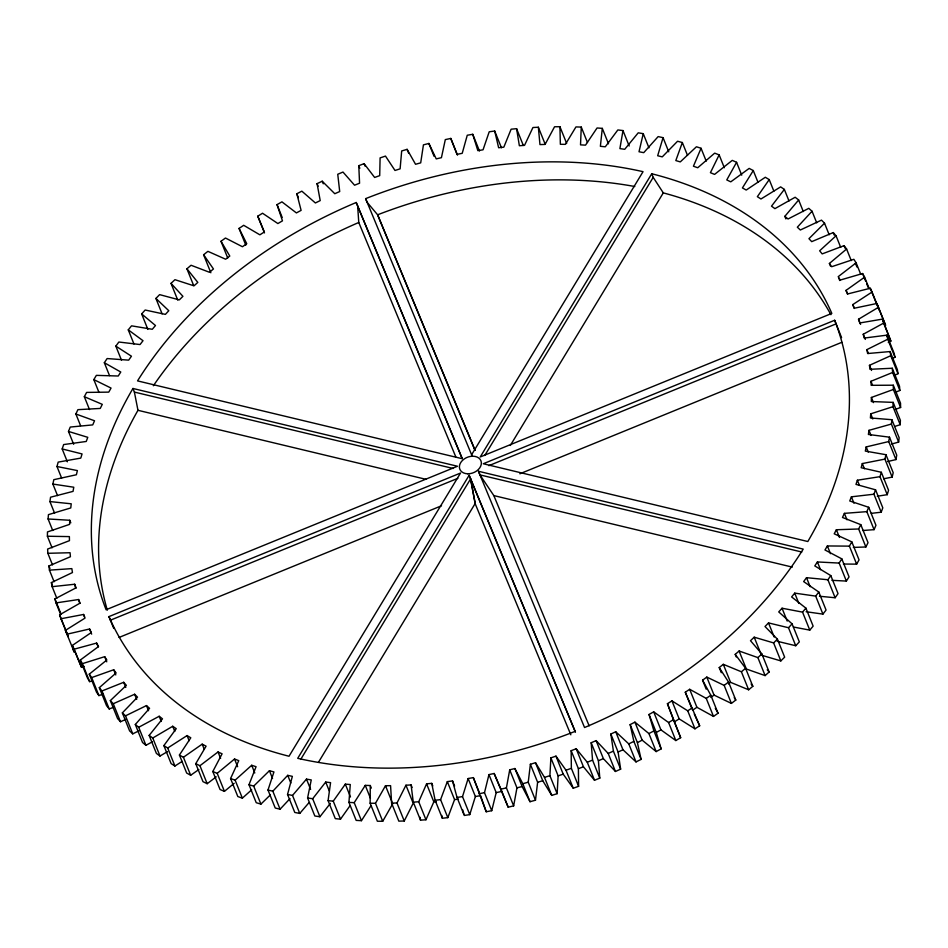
<?xml version="1.0" encoding="UTF-8"?>
<svg xmlns="http://www.w3.org/2000/svg" width="948" height="948" viewBox="0 0 948 948"><rect width="100%" height="100%" fill="white"/><g stroke="black" fill="none" stroke-linecap="round" stroke-linejoin="round"><path stroke-width="1.42" d="M392.733 803.726L382.719 821.288L377.375 821.229L370.135 803.217L370.289 785.525L365.264 785.359L354.208 802.672L361.449 820.684L356.175 820.387L348.935 802.387L350.274 784.529L345.321 784.138L333.258 801.155L340.498 819.167L335.308 818.645L328.079 800.645L330.579 782.657L325.709 782.053L312.674 798.737L319.914 816.749L330.342 803.394M52.057 547.814L47.4 536.236L47.471 531.935L69.571 524.374L69.761 520.274L48.087 518.971L48.443 514.634L70.768 507.938L71.23 503.803L49.924 501.575L50.564 497.202L73.043 491.384L73.778 487.225L52.887 484.061L53.811 479.676L76.385 474.758L77.392 470.587L56.975 466.511L58.184 462.114L80.793 458.097L82.061 453.938L62.189 448.949L63.658 444.565L86.244 441.472L87.773 437.324L68.493 431.435L70.235 427.062L92.738 424.894L94.527 420.77L75.876 414.003L77.89 409.666L100.251 408.434L102.289 404.346L84.336 396.714L86.612 392.413L108.759 392.128L111.046 388.076L93.828 379.603L96.364 375.361L118.251 376.012L120.775 372.019L104.339 362.729L107.112 358.557L128.679 360.145L131.44 356.211L115.834 346.139L118.856 342.027L140.043 344.551L143.018 340.699L128.276 329.857L131.535 325.839L152.284 329.288L155.484 325.519L141.655 313.942L145.139 310.02L165.39 314.381L168.791 310.719L155.91 298.43L159.608 294.627L179.314 299.888L182.917 296.333L171.019 283.369L174.93 279.684L194.02 285.846L197.812 282.409L186.934 268.805L191.034 265.25L209.472 272.277L213.454 268.971L203.607 254.763L207.896 251.339L225.636 259.231L229.783 256.055L221.014 241.29L225.47 238.019L242.451 246.741L246.753 243.707L239.074 228.421L243.695 225.304L259.882 234.831L264.338 231.952L257.773 216.191L262.537 213.241L277.882 223.55L282.468 220.837L277.041 204.626L281.935 201.853L296.404 212.921L301.108 210.373L296.831 193.771L301.843 191.164L315.388 202.967L320.211 200.597L317.082 183.639L322.213 181.222L334.798 193.724L339.704 191.532L337.749 174.266L342.975 172.05L354.564 185.216L359.565 183.201L358.782 165.687L364.079 163.66L374.65 177.454L379.71 175.629L380.101 157.901L385.481 156.088L394.996 170.462L400.115 168.839L401.679 150.957L407.095 149.346L415.544 164.277L420.699 162.855L423.436 144.854L428.887 143.456L436.234 158.897L441.424 157.676L445.311 139.605L450.798 138.432L457.517 155.152M450.798 138.432L457.019 154.334L462.221 153.327L467.257 135.244L472.756 134.296L477.839 150.625L483.042 149.82L489.215 131.772L494.702 131.037L498.636 147.746L503.826 147.165L511.126 129.189L516.589 128.691L519.362 145.731L524.528 145.364L532.93 127.518L538.357 127.245L539.957 144.582L545.076 144.428L554.556 126.759L559.924 126.712L560.363 144.297L565.423 144.357L575.957 126.913L581.266 127.091L580.52 144.866L585.52 145.151L597.074 127.968L602.3 128.371L600.38 146.3L605.298 146.798L617.847 129.935L622.99 130.575L619.897 148.599L624.72 149.31L638.229 132.815L643.254 133.668L639.011 151.751L643.728 152.664L658.161 136.583L663.055 137.661L657.675 155.745L662.261 156.87L677.571 141.24L682.347 142.532L675.817 160.567L680.273 161.907L696.436 146.762L701.058 148.279L693.426 166.22L697.728 167.76L714.685 153.149L719.153 154.88L710.419 172.678L714.567 174.408L732.283 160.366L736.572 162.309L726.772 179.919L730.754 181.85L749.169 168.412L753.281 170.557L742.426 187.929L746.23 190.05L765.309 177.264L769.219 179.599L757.357 196.686L760.96 198.985L780.642 186.886L784.351 189.41L771.506 206.166L774.919 208.643L795.147 197.255L798.643 199.969L784.849 216.345L788.049 218.988L808.774 208.347L812.045 211.238L797.339 227.188L800.325 230.008L821.489 220.137L824.523 223.183L808.952 238.683L811.713 241.645L833.268 232.58L836.053 235.791L819.653 250.782L822.177 253.898L844.052 245.651L846.6 249.016L829.405 263.461L831.692 266.708L853.84 259.314L856.127 262.821L838.198 276.674L840.236 280.063L862.597 273.534L864.612 277.172L845.995 290.408L847.785 293.916L870.288 288.263L872.042 292.031L852.773 304.604L854.314 308.219L876.9 303.479L878.381 307.353L858.533 319.239L859.8 322.96L882.422 319.121L883.631 323.102L863.237 334.265L864.244 338.069L886.83 335.165L887.755 339.23L866.887 349.634L867.633 353.533L890.113 351.554L890.753 355.701L869.47 365.324L869.944 369.293L892.269 368.251L892.625 372.469L870.963 381.286L871.176 385.315L893.289 385.208L893.36 389.474L871.39 397.461L871.331 401.537L893.158 402.379L900.399 420.379L900.197 424.704L894.639 426.481M900.197 424.704L892.957 406.692L893.158 402.379M382.719 821.288L375.479 803.288L385.492 785.714L390.588 785.667L391.595 803.134L398.835 821.146L404.239 820.98L396.999 802.98L405.945 785.217L411.088 784.944L413.281 802.15L420.509 820.15L425.96 819.771L418.72 801.759L426.576 783.842L431.755 783.368L435.108 800.254L442.349 818.254L447.823 817.638L440.583 799.638L447.326 781.614L452.528 780.927L457.031 797.446L464.271 815.458L469.758 814.616L462.517 796.604L468.134 778.533L473.336 777.621L486.229 811.761L491.728 810.694L484.487 792.682L488.955 774.599L494.145 773.485L508.175 807.175L513.65 805.883L506.41 787.883L509.716 769.835L514.894 768.52L522.135 786.532L530.027 801.712L535.478 800.219L528.237 782.207L530.382 764.254L535.525 762.737L542.766 780.737L551.748 795.396L557.14 793.677L549.899 775.677L550.883 757.867L555.966 756.137L566.015 770.226L573.256 788.238L578.6 786.319L578.399 768.686L571.158 750.686L576.194 748.766L587.274 762.239L594.514 780.251L599.788 778.13L598.413 760.734L591.173 742.734L596.126 740.625L608.213 753.459L615.453 771.471L620.632 769.148L618.096 752.037L610.856 734.036L615.726 731.749L628.785 743.896L636.025 761.908L641.109 759.395L637.4 742.616L630.159 724.604L634.923 722.139L648.93 733.586L656.17 751.586L661.135 748.896L656.277 732.496L649.036 714.484L653.682 711.841L668.601 722.542L675.829 740.554L680.664 737.686L667.428 703.689L671.954 700.88L687.727 710.81L694.967 728.822L699.66 725.789L685.297 692.241L689.67 689.291L706.26 698.415L713.5 716.427L718.039 713.228L710.799 695.216L702.575 680.19L706.805 677.085L724.165 685.392L731.406 703.404L735.778 700.051L728.538 682.05L719.236 667.558L723.3 664.311L741.395 671.777L748.636 689.789L752.831 686.293L745.59 668.281L735.221 654.381L739.108 651.003L757.879 657.604L765.119 675.604L769.124 671.978L761.884 653.978L750.496 640.694L754.193 637.186L773.604 642.91L780.844 660.91L784.648 657.165L777.407 639.153L765.012 626.521L768.52 622.919L788.499 627.73L795.739 645.742L799.33 641.879L792.09 623.867L778.735 611.922L782.041 608.213L802.541 612.124L809.782 630.124L813.147 626.154L805.919 608.154L791.627 596.932L794.72 593.128L815.683 596.114L822.923 614.114L806.144 611.733M557.14 793.677L558.123 775.867L550.883 757.867M892.957 406.692L870.738 413.826L870.406 417.95L891.902 419.715L899.142 437.715L898.645 442.076L891.641 444.031M898.645 442.076L891.404 424.064L891.902 419.715M535.478 800.219L537.623 782.266L530.382 764.254M891.404 424.064L868.996 430.333L868.392 434.468L889.497 437.17L896.737 455.182L895.967 459.567L887.506 461.581M895.967 459.567L888.726 441.555L889.497 437.17M513.65 805.883L516.956 787.847L509.716 769.835M319.914 816.749L314.831 816.003L307.59 797.991L311.252 779.931L306.488 779.114L292.517 795.419L287.54 794.448L292.363 776.365L287.718 775.334L272.834 791.201L268 790.016L273.948 771.945L269.433 770.712L253.685 786.117L248.992 784.707L256.067 766.707L251.694 765.273L235.128 780.157L230.577 778.533L238.766 760.652L234.535 759.016L217.199 773.343L212.814 771.518L222.093 753.802L218.016 751.965L199.945 765.711L195.75 763.673L206.083 746.171L202.185 744.144L183.426 757.262L179.421 755.023L190.785 737.793L187.076 735.577L167.689 748.019L163.874 745.59L176.233 728.668L172.726 726.275L152.758 738.018L149.156 735.411L162.487 718.833L159.181 716.273L138.692 727.282L135.315 724.485L149.571 708.322L146.466 705.585L125.515 715.847L122.363 712.872L137.507 697.147L134.64 694.256L113.262 703.724L110.347 700.596L126.357 685.345L123.702 682.299L101.981 690.962L99.315 687.667L116.118 672.95L113.713 669.762L91.683 677.583L89.278 674.158L106.84 659.998L104.683 656.68L82.417 663.647L80.26 660.069L98.545 646.524L96.625 643.076L74.193 649.167L72.309 645.458L91.257 632.553L89.586 628.986L67.035 634.188L65.412 630.373L84.988 618.132L83.578 614.458L60.968 618.748L59.617 614.825L79.751 603.295L78.613 599.527L56.003 602.904L54.937 598.887L75.567 588.092L74.691 584.241L52.152 586.682L51.37 582.582L72.451 572.556L71.847 568.622L49.438 570.139L48.929 565.956L70.413 556.725L70.069 552.731L47.85 553.3L47.625 549.058L69.453 540.656L69.382 536.604L47.4 536.236M888.726 441.555L866.188 446.923L865.323 451.082L885.965 454.708L893.206 472.72L892.151 477.105L883.678 478.787M892.151 477.105L884.911 459.105L885.965 454.708M491.728 810.694L496.195 792.611L488.955 774.599M884.911 459.105L862.313 463.572L861.175 467.731L881.32 472.282L888.56 490.282L887.221 494.678L877.327 496.231M887.221 494.678L879.981 476.666L881.32 472.282M469.758 814.616L475.375 796.533L468.134 778.533M879.981 476.666L857.371 480.221L855.973 484.381L875.561 489.82L882.801 507.832L881.19 512.204L871.319 513.354M881.19 512.204L873.949 494.204L875.561 489.82M447.823 817.638L454.566 799.614L447.326 781.614M873.949 494.204L851.399 496.823L849.74 500.971L868.712 507.299L875.952 525.311L874.068 529.659L862.858 530.513M874.068 529.659L866.839 511.647L868.712 507.299M425.96 819.771L433.817 801.854L426.576 783.842M866.839 511.647L844.395 513.354L842.488 517.466L860.796 524.659L868.036 542.671L865.88 546.984L853.354 547.411M865.88 546.984L858.651 528.984L860.796 524.659M404.239 820.98L413.186 803.217L405.945 785.217M858.651 528.984L836.373 529.742L834.216 533.807L851.814 541.865L859.054 559.877L856.648 564.143L843.436 564.036M856.648 564.143L849.408 546.131L851.814 541.865M849.408 546.131L827.379 545.953L824.973 549.982L841.812 558.858L849.053 576.87L846.386 581.077L831.906 580.33M471.63 454.708L643.04 171.671A391.986 286.213 -21.9 0 0 365.632 198.642L367.077 202.244L377.612 214.793L475.019 450.122M469.13 475.292L297.719 758.329A391.986 286.213 -21.9 0 0 575.128 731.358L469.13 475.292L575.448 732.235M651.738 173.757L480.233 456.972L831.823 313.397A391.986 286.213 -21.9 0 0 651.738 173.757L653.196 177.359L663.292 192.882A391.986 286.213 -21.9 0 1 830.898 314.689M300.706 759.407L470.587 478.894L475.209 503.447L318.528 762.168M484.736 455.514L653.196 177.359M510.32 445.465L663.292 192.882M846.386 581.077L839.158 563.076L841.812 558.858M361.449 820.684L370.917 805.836M839.158 563.076L817.413 561.951L814.782 565.92L830.804 575.602L838.044 593.614L835.141 597.75L819.463 596.245M835.141 597.75L827.9 579.749L830.804 575.602M340.498 819.167L350.144 805.551M827.9 579.749L806.523 577.688L803.655 581.586L818.823 592.05L826.064 610.062L822.923 614.114M815.683 596.114L818.823 592.05M802.541 612.124L805.919 608.154M287.54 794.448L294.781 812.46L299.758 813.42L309.072 802.565M788.499 627.73L792.09 623.867M268 790.016L275.228 808.016L280.075 809.213L289.993 798.631M773.604 642.91L777.407 639.153M248.992 784.707L256.233 802.707L260.925 804.117L270.37 794.886M757.879 657.604L761.884 653.978M230.577 778.533L237.818 796.533L242.368 798.157L251.682 789.791M741.395 671.777L745.59 668.281M212.814 771.518L220.054 789.518L224.439 791.355L234.192 783.297M728.502 683.946L730.541 682.323L748.636 689.789M724.165 685.392L728.538 682.05M195.75 763.673L202.991 781.673L207.185 783.712L216.227 776.85M710.87 697.42L714.045 695.097L731.406 703.404M706.26 698.415L710.799 695.216M179.421 755.023L186.661 773.035L190.667 775.263L198.879 769.527M692.538 710.253L696.91 707.291L713.5 716.427M687.727 710.81L692.419 707.777M163.874 745.59L171.114 763.602L174.93 766.031L182.194 761.363M674.668 721.689L679.183 718.892L694.967 728.822M668.601 722.542L673.424 719.674L667.428 703.689M149.156 735.411L156.396 753.411L159.999 756.03L167.488 751.622M656.277 732.496L660.922 729.853L675.829 740.554M888.312 342.501L890.859 341.102L882.422 319.121M648.93 733.586L653.895 730.896L649.036 714.484M135.315 724.485L142.544 742.497L145.933 745.294L152.332 741.846M637.4 742.616L642.163 740.151L656.17 751.586M892.388 358.534L894.995 357.242L894.071 353.166L886.83 335.165M628.785 743.896L633.868 741.383L630.159 724.604M122.363 712.872L129.603 730.884L132.756 733.847L139.297 730.647M618.096 752.037L622.955 749.75L636.025 761.908M894 375.515L897.993 373.702L897.353 369.566L890.113 351.554M608.213 753.459L613.403 751.136L610.856 734.036M110.347 700.596L117.588 718.596L120.503 721.736L125.847 719.366M598.413 760.734L603.366 758.637L615.453 771.471M108.949 616.603L460.538 473.04L289.022 756.243A391.986 286.213 -21.9 0 1 108.949 616.603L113.76 628.429M834.667 320.258L483.279 463.75L807.815 541.521A391.986 286.213 -21.9 0 0 834.667 320.258L841.587 337.618M110.395 620.205L457.884 478.313M488.836 465.669L836.112 323.861M119.057 637.447L441.531 505.77M519.86 473.787L841.86 342.299M895.801 392.128L899.865 390.469L899.51 386.251L892.269 368.251M587.274 762.239L592.547 760.118L591.173 742.734M99.315 687.667L106.555 705.679L109.221 708.962L113.298 707.35M578.399 768.686L583.435 766.778L594.514 780.251M895.113 409.477L900.6 407.486L900.529 403.208L893.289 385.208M566.015 770.226L571.36 768.307L571.158 750.686M89.278 674.158L96.518 692.159L98.924 695.595L103.059 694.126M558.123 775.867L563.207 774.149L573.256 788.238M535.525 762.737L544.508 777.384L549.899 775.677M80.26 660.069L87.5 678.081L89.657 681.648L92.442 680.783M537.623 782.266L542.766 780.737M514.894 768.52L522.786 783.7L528.237 782.207M72.309 645.458L81.433 667.167L84.242 666.408M516.956 787.847L522.135 786.532M494.145 773.485L500.935 789.163L506.41 787.883M496.195 792.611L501.385 791.497M478.989 793.749L484.487 792.682M475.375 796.533L480.577 795.633L486.229 811.761M457.031 797.446L462.517 796.604M454.566 799.614L458.465 799.105M435.108 800.254L440.583 799.638M433.817 801.854L436.4 801.605M413.281 802.15L418.72 801.759M391.595 803.134L396.999 802.98M370.135 803.217L375.479 803.288M348.935 802.387L354.208 802.672M328.079 800.645L333.258 801.155M307.59 797.991L312.674 798.737M793.381 627.007L809.782 630.124M132.945 388.479L457.481 466.25L106.105 609.742A391.986 286.213 -21.9 0 1 132.945 388.479L134.391 392.081L137.97 410.306A391.986 286.213 -21.9 0 0 107.314 610.168M478.491 471.286L803.217 549.105A391.986 286.213 -21.9 0 1 584.549 727.519L478.491 471.286L479.937 474.889L493.837 495.591L589.146 725.824M134.391 392.081L453.191 468.478M479.937 474.889L801.795 552.02M137.97 410.306L425.913 479.309M493.837 495.591L792.291 567.105M777.182 641.263L795.739 645.742M780.844 660.91L761.434 655.198L754.193 637.186M765.119 675.604L746.349 669.015L739.108 651.003M767.228 669.774L769.124 671.978M751.1 683.97L752.831 686.293M734.226 697.633L735.778 700.051M715.302 708.215L718.039 713.228M877.528 306.275L879.282 310.032L872.042 292.031M694.315 714.14L699.66 725.789M72.652 648.373L74.276 652.188L65.412 630.373M474.972 450.312L377.612 214.793A391.986 286.213 -21.9 0 1 634.781 186.507M365.632 198.642L471.95 455.585M356.211 202.493L462.269 458.714L137.543 380.895A391.986 286.213 -21.9 0 1 356.211 202.493L462.031 458.228M357.657 206.083L358.771 222.484L455.763 456.806M570.838 734.807L475.126 503.589L470.587 478.894M876.9 303.479L885.622 325.354L878.381 307.353M870.288 288.263L877.007 304.995M883.631 323.102L890.859 341.102M864.612 277.172L869.269 288.749M862.597 273.534L865.69 281.248M866.733 283.819L868.285 287.682M887.755 339.23L894.995 357.242M856.127 262.821L860.784 274.399M855.392 263.177L856.945 267.04M890.753 355.701L897.993 373.702M846.6 249.016L851.257 260.593M844.052 245.651L845.095 248.222M892.625 372.469L899.865 390.469M836.053 235.791L840.71 247.369M833.268 232.58L834.299 235.151M893.36 389.474L900.6 407.486M824.523 223.183L829.18 234.76M852.773 304.604L854.326 308.467M858.533 319.239L860.594 324.382M845.995 290.408L847.548 294.259M863.237 334.265L865.311 339.408M812.045 211.238L816.702 222.816M838.707 277.965L839.75 280.537M866.887 349.634L868.439 353.497M829.405 263.461L830.436 266.033M869.47 365.324L871.532 370.467M798.643 199.969L803.3 211.546M870.963 381.286L872.515 385.137M871.39 397.461L873.464 402.616M784.351 189.41L789.009 200.988M870.738 413.826L872.8 418.969M784.849 216.345L785.88 218.917M769.219 179.599L773.876 191.176M868.996 430.333L871.07 435.476M866.188 446.923L868.261 452.078M753.281 170.557L757.926 182.135M862.313 463.572L864.375 468.715M736.572 162.309L741.739 175.167M857.371 480.221L859.445 485.364M719.153 154.88L724.319 167.737M851.399 496.823L853.982 503.258M701.058 148.279L706.224 161.136M844.395 513.354L846.979 519.777M682.347 142.532L687.513 155.401M836.373 529.742L839.478 537.457M827.379 545.953L830.484 553.679M663.055 137.661L668.743 151.81M817.413 561.951L820.518 569.677M643.254 133.668L648.942 147.817M806.523 577.688L810.137 586.694M622.99 130.575L629.188 146.004M794.72 593.128L798.856 603.414M602.3 128.371L608.509 143.812M782.041 608.213L787.207 621.082M581.266 127.091L587.476 142.52M768.52 622.919L774.208 637.068M559.924 126.712L566.655 143.432M538.357 127.245L545.076 143.966M735.221 654.381L736.252 656.952M516.589 128.691L523.308 145.411M723.3 664.311L730.541 682.323M719.236 667.558L721.298 672.701M494.702 131.037L501.433 147.758M706.805 677.085L714.045 695.097M702.575 680.19L706.201 689.196M472.756 134.296L479.475 151.016M689.67 689.291L696.91 707.291M685.297 692.241L692.016 708.962M671.954 700.88L679.183 718.892M673.424 719.674L680.664 737.686M428.887 143.456L434.066 156.325M653.682 711.841L660.922 729.853M653.895 730.896L661.135 748.896M407.095 149.346L408.647 153.209M634.923 722.139L642.163 740.151M633.868 741.383L641.109 759.395M615.726 731.749L622.955 749.75M613.403 751.136L620.632 769.148M364.079 163.66L365.122 166.232M596.126 740.625L603.366 758.637M358.782 165.687L359.813 168.258M592.547 760.118L599.788 778.13M576.194 748.766L583.435 766.778M571.36 768.307L578.6 786.319M555.966 756.137L563.207 774.149M322.213 181.222L323.244 183.805M317.082 183.639L318.113 186.211M544.508 777.384L551.748 795.396M296.831 193.771L298.383 197.634M522.786 783.7L530.027 801.712M277.041 204.626L282.208 217.495M500.935 789.163L508.175 807.175M257.773 216.191L264.492 232.912M473.336 777.621L479.024 791.77M239.074 228.421L245.805 245.141M452.528 780.927L454.59 786.07M221.014 241.29L227.733 258.01M431.755 783.368L432.786 785.939M203.607 254.763L210.847 272.775M411.088 784.944L412.119 787.527M186.934 268.805L193.653 285.526M385.492 785.714L392.211 802.435M171.019 283.369L177.738 300.101M370.289 785.525L371.332 788.108M365.264 785.359L370.431 798.228M155.91 298.43L162.12 313.871M345.321 784.138L350.487 796.995M141.655 313.942L147.852 329.371M325.709 782.053L329.323 791.059M128.276 329.857L133.964 344.006M306.488 779.114L310.624 789.411M115.834 346.139L121.522 360.287M287.718 775.334L290.823 783.048M292.517 795.419L299.758 813.42M269.433 770.712L272.538 778.438M104.339 362.729L109.506 375.598M272.834 791.201L280.075 809.213M251.694 765.273L254.787 772.987M93.828 379.603L98.995 392.472M253.685 786.117L260.925 804.117M234.535 759.016L237.64 766.731M84.336 396.714L89.503 409.572M235.128 780.157L242.368 798.157M218.016 751.965L220.611 758.4M75.876 414.003L80.533 425.581M217.199 773.343L224.439 791.355M202.185 744.144L204.258 749.299M68.493 431.435L73.66 444.292M199.945 765.711L207.185 783.712M187.076 735.577L189.138 740.72M62.189 448.949L67.355 461.806M172.726 726.275L174.787 731.418M183.426 757.262L190.667 775.263M159.181 716.273L161.243 721.416M56.975 466.511L61.632 478.088M167.689 748.019L174.93 766.031M146.466 705.585L148.54 710.727M69.761 520.274L70.804 522.846M52.887 484.061L57.544 495.638M152.758 738.018L159.999 756.03M134.64 694.256L136.702 699.399M123.702 682.299L125.776 687.442M49.924 501.575L54.581 513.141M138.692 727.282L145.933 745.294M113.713 669.762L115.775 674.917M104.683 656.68L106.745 661.822M74.691 584.241L76.243 588.092M48.087 518.971L52.744 530.548M96.625 643.076L98.177 646.927M125.515 715.847L132.756 733.847M78.613 599.527L80.153 603.39M89.586 628.986L91.66 634.129M83.578 614.458L84.609 617.03M113.262 703.724L120.503 721.736M47.85 553.3L52.495 564.878M101.981 690.962L109.221 708.962M48.929 565.956L49.96 568.527M49.438 570.139L54.083 581.716M91.683 677.583L98.924 695.595M51.37 582.582L52.401 585.153M52.152 586.682L56.809 598.259M82.417 663.647L89.657 681.648M54.937 598.887L61.146 614.316M56.003 602.904L60.66 614.482M74.193 649.167L81.433 667.167M59.617 614.825L66.858 632.837M60.968 618.748L68.209 636.76L67.308 634.141M462.766 809.947L463.892 814.083M441.792 815.446L442.349 818.254M420.154 817.295L420.509 820.15M153.363 385.753A391.986 286.213 -21.9 0 1 358.771 222.484M467.731 473.787A11.364 8.295 -21.9 0 0 480.944 460.811A11.364 8.295 -21.9 0 0 462.47 460.408A11.364 8.295 -21.9 0 0 467.731 473.787"/></g></svg>
